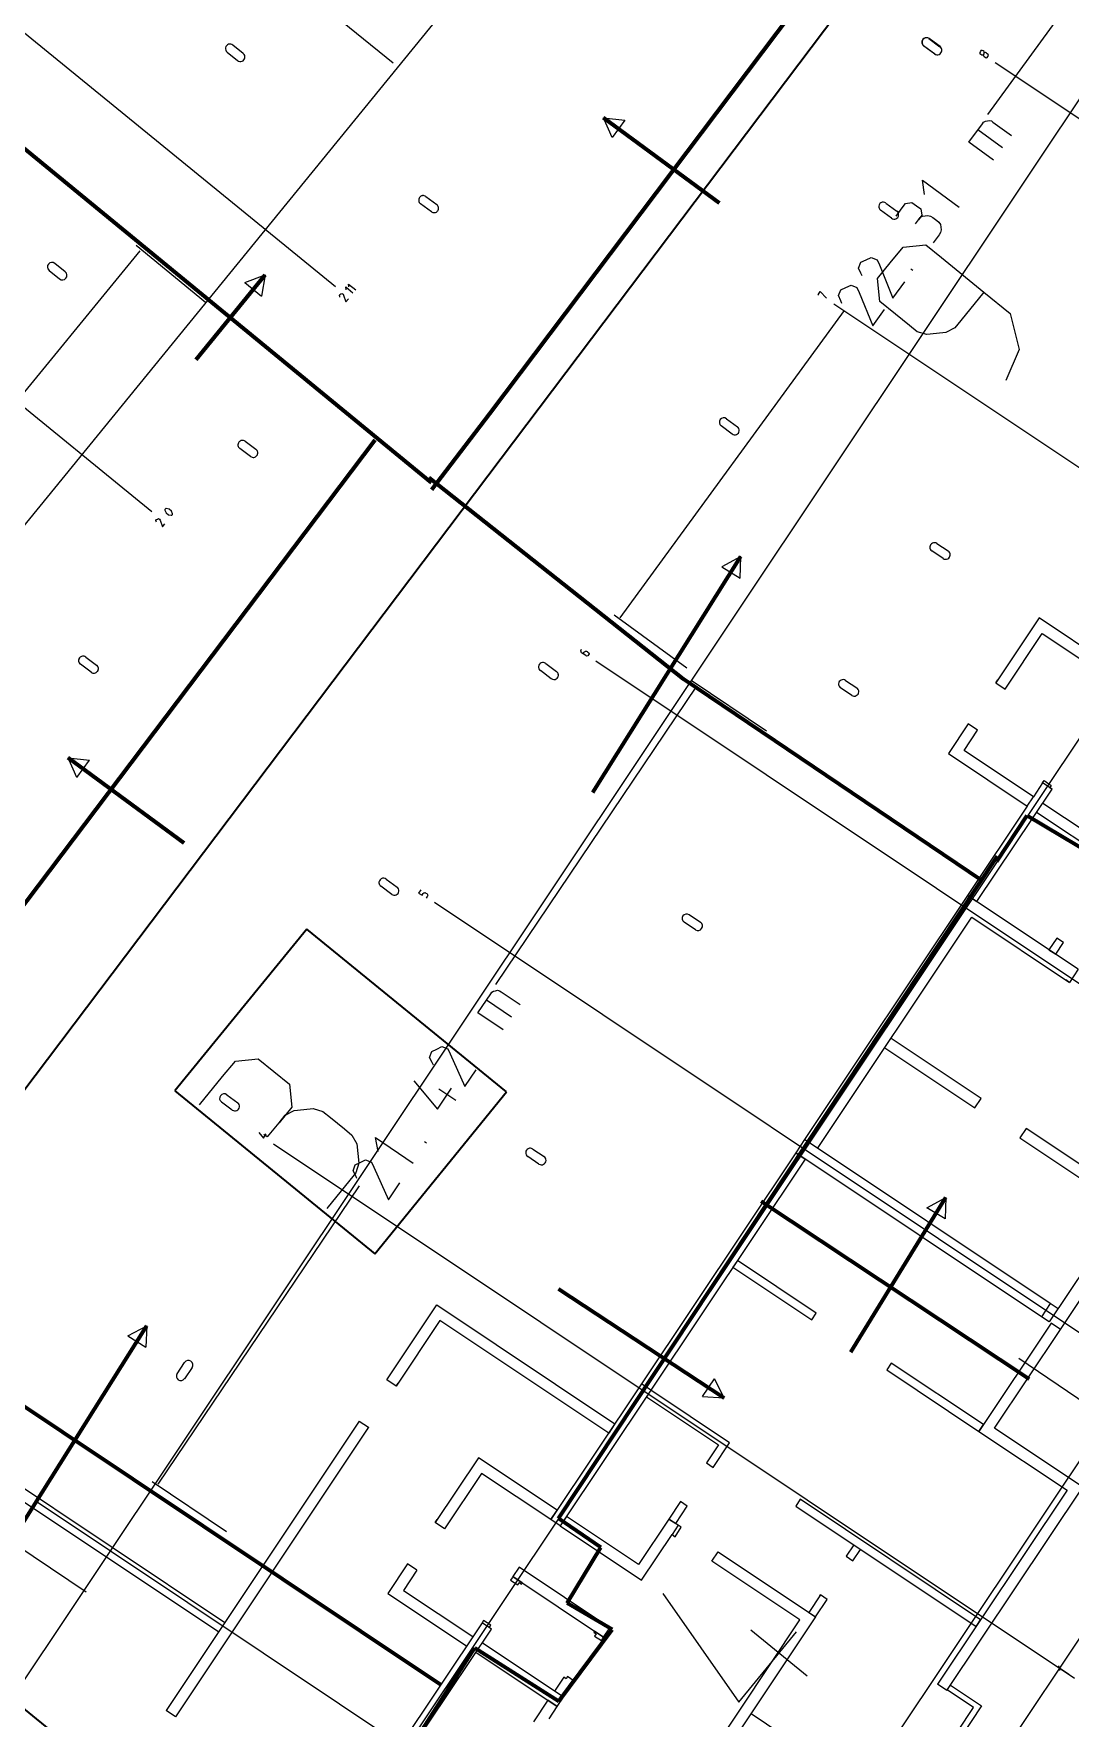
# Model space of a CAD drawing. Header units: metres. Extents: x 2680825 to 2680948, y 1252357 to 1252484.
# Drawn here: x 2680871.9 to 2680894.88, y 1252388.48 to 1252425.84 of the extents above; entities that cross this region are included whole.
import ezdxf

# ---------------------------------------------------------------- set-up
doc = ezdxf.new("R2010")
doc.units = ezdxf.units.M
doc.layers.add('0_BemassungAdo', color=5, linetype='Continuous', lineweight=0)
doc.layers.add('Bemaßung', color=7, linetype='Continuous', lineweight=13)
doc.layers.add('etappierung', color=7, linetype='Continuous')
doc.layers.add('geometrie', color=7, linetype='Continuous')
doc.layers.get('0_BemassungAdo').off()

# ---------------------------------------------------------------- blocks, each defined once
blk = doc.blocks.new('asdölkfasdiouhqreq')
at = {"layer": 'Bemaßung'}
for p, q in [((60.58, 53.41), (60.58, 49.773)), ((49.375, 47.418), (49.388, 47.44)), ((49.388, 47.44), (49.415, 47.447)), ((49.415, 47.447), (49.436, 47.434)), ((49.707, 47.44), (49.699, 47.436)), ((49.716, 47.44), (49.707, 47.44)), ((49.725, 47.44), (49.716, 47.44)), ((49.733, 47.436), (49.725, 47.44)), ((55.812, 47.418), (55.825, 47.44)), ((55.825, 47.44), (55.852, 47.447)), ((55.852, 47.447), (55.874, 47.435)), ((56.019, 47.403), (56.064, 47.448)), ((56.064, 47.448), (56.064, 47.246)), ((56.108, 47.396), (56.153, 47.441)), ((56.153, 47.441), (56.153, 47.239)), ((49.369, 47.407), (49.375, 47.418)), ((49.453, 47.373), (49.369, 47.239)), ((49.369, 47.239), (49.459, 47.239)), ((49.436, 47.434), (49.458, 47.422)), ((49.465, 47.395), (49.453, 47.373)), ((49.458, 47.422), (49.465, 47.395)), ((49.694, 47.429), (49.664, 47.373)), ((49.664, 47.373), (49.664, 47.306)), ((49.664, 47.306), (49.694, 47.25)), ((49.699, 47.436), (49.694, 47.429)), ((49.694, 47.25), (49.699, 47.243)), ((49.699, 47.243), (49.707, 47.239)), ((49.707, 47.239), (49.716, 47.239)), ((49.716, 47.239), (49.725, 47.239)), ((49.725, 47.239), (49.733, 47.243)), ((49.738, 47.429), (49.733, 47.436)), ((49.733, 47.243), (49.738, 47.25)), ((49.768, 47.373), (49.738, 47.429)), ((49.738, 47.25), (49.768, 47.306)), ((49.768, 47.306), (49.768, 47.373)), ((55.806, 47.407), (55.812, 47.418)), ((55.89, 47.373), (55.806, 47.239)), ((55.806, 47.239), (55.896, 47.239)), ((55.874, 47.435), (55.895, 47.422)), ((55.902, 47.395), (55.89, 47.373)), ((55.895, 47.422), (55.902, 47.395)), ((68.976, 39.843), (68.958, 39.821)), ((68.958, 39.821), (68.96, 39.797)), ((68.96, 39.797), (68.963, 39.772)), ((68.963, 39.772), (68.985, 39.754)), ((68.985, 39.754), (68.967, 39.732)), ((68.967, 39.732), (68.969, 39.708)), ((68.969, 39.708), (68.971, 39.686)), ((68.971, 39.686), (68.973, 39.661)), ((68.973, 39.661), (68.995, 39.643)), ((69.001, 39.846), (68.976, 39.843)), ((69.009, 39.757), (68.985, 39.754)), ((68.995, 39.643), (69.02, 39.645)), ((69.025, 39.848), (69.001, 39.846)), ((69.034, 39.759), (69.009, 39.757)), ((69.02, 39.645), (69.045, 39.648)), ((69.047, 39.83), (69.025, 39.848)), ((69.034, 39.759), (69.052, 39.781)), ((69.056, 39.741), (69.034, 39.759)), ((69.045, 39.648), (69.063, 39.669)), ((69.05, 39.805), (69.047, 39.83)), ((69.052, 39.781), (69.05, 39.805)), ((69.058, 39.716), (69.056, 39.741)), ((69.06, 39.694), (69.058, 39.716)), ((69.063, 39.669), (69.06, 39.694)), ((62.547, 39.227), (62.636, 39.235)), ((62.549, 39.205), (62.547, 39.227)), ((62.636, 39.235), (62.61, 39.031)), ((62.762, 38.751), (62.818, 38.862)), ((62.818, 38.862), (62.953, 38.906)), ((62.953, 38.906), (63.064, 38.85)), ((63.064, 38.85), (63.174, 38.794)), ((63.518, 38.792), (63.575, 38.903)), ((63.575, 38.903), (63.71, 38.947)), ((63.71, 38.947), (63.82, 38.891)), ((63.82, 38.891), (63.931, 38.835)), ((64.995, 38.984), (65.22, 38.996)), ((65.22, 38.996), (65.343, 39.003)), ((65.343, 39.003), (65.449, 38.908)), ((65.449, 38.908), (65.456, 38.784)), ((65.764, 38.801), (65.976, 39.037)), ((65.976, 39.037), (66.03, 38.029)), ((39.96, 38.5), (40.768, 38.5)), ((40.768, 38.5), (41.215, 38.5)), ((41.215, 38.5), (41.576, 38.139)), ((62.735, 38.694), (62.762, 38.751)), ((63.162, 38.548), (62.78, 37.853)), ((63.218, 38.659), (63.162, 38.548)), ((63.174, 38.794), (63.218, 38.659)), ((63.491, 38.735), (63.518, 38.792)), ((63.919, 38.589), (63.537, 37.894)), ((63.975, 38.7), (63.919, 38.589)), ((63.931, 38.835), (63.975, 38.7)), ((65.132, 38.542), (65.244, 38.548)), ((65.367, 38.555), (65.244, 38.548)), ((65.244, 38.548), (65.303, 38.551)), ((65.303, 38.551), (65.361, 38.531)), ((65.361, 38.531), (65.406, 38.491)), ((65.462, 38.661), (65.367, 38.555)), ((65.406, 38.491), (65.45, 38.451)), ((65.456, 38.784), (65.462, 38.661)), ((67.283, 38.77), (67.787, 38.798)), ((67.319, 38.098), (67.283, 38.77)), ((67.655, 38.116), (67.619, 38.789)), ((67.787, 38.798), (67.832, 38.8)), ((67.832, 38.8), (67.876, 38.785)), ((67.876, 38.785), (67.909, 38.755)), ((67.909, 38.755), (67.942, 38.725)), ((67.942, 38.725), (67.962, 38.683)), ((67.962, 38.683), (67.964, 38.639)), ((67.964, 38.639), (67.992, 38.134)), ((41.576, 38.139), (41.576, 37.692)), ((53.082, 38.271), (53.106, 38.31)), ((53.086, 38.23), (53.082, 38.271)), ((53.086, 38.23), (53.13, 38.234)), ((53.092, 38.163), (53.086, 38.23)), ((53.095, 38.138), (53.092, 38.163)), ((53.117, 38.12), (53.095, 38.138)), ((53.106, 38.31), (53.144, 38.325)), ((53.141, 38.123), (53.117, 38.12)), ((53.13, 38.234), (53.142, 38.235)), ((53.166, 38.125), (53.141, 38.123)), ((53.142, 38.235), (53.154, 38.232)), ((53.154, 38.232), (53.163, 38.224)), ((53.163, 38.224), (53.172, 38.217)), ((53.184, 38.147), (53.166, 38.125)), ((53.172, 38.217), (53.178, 38.206)), ((53.178, 38.206), (53.179, 38.194)), ((53.179, 38.194), (53.181, 38.172)), ((53.181, 38.172), (53.184, 38.147)), ((63.299, 38.07), (63.661, 38.432)), ((63.661, 38.432), (64.108, 38.432)), ((64.108, 38.432), (64.554, 38.432)), ((64.554, 38.432), (64.916, 38.07)), ((65.469, 38.106), (65.429, 38.062)), ((65.45, 38.451), (65.477, 38.395)), ((65.489, 38.165), (65.469, 38.106)), ((65.477, 38.395), (65.48, 38.336)), ((65.48, 38.336), (65.486, 38.224)), ((65.486, 38.224), (65.489, 38.165)), ((62.78, 37.853), (63.229, 37.877)), ((63.299, 37.624), (63.299, 38.07)), ((63.537, 37.894), (63.985, 37.918)), ((64.293, 37.935), (64.29, 37.991)), ((64.916, 38.07), (64.916, 37.624)), ((65.274, 37.988), (65.05, 37.976)), ((65.333, 37.991), (65.274, 37.988)), ((65.389, 38.018), (65.333, 37.991)), ((65.429, 38.062), (65.389, 38.018)), ((41.576, 37.692), (41.576, 37.246)), ((46.758, 37.713), (46.669, 37.704)), ((46.669, 37.704), (46.677, 37.615)), ((46.677, 37.615), (46.722, 37.62)), ((46.732, 37.508), (46.688, 37.504)), ((46.722, 37.62), (46.734, 37.621)), ((46.744, 37.509), (46.732, 37.508)), ((46.734, 37.621), (46.745, 37.617)), ((46.755, 37.515), (46.744, 37.509)), ((46.745, 37.617), (46.754, 37.61)), ((46.754, 37.61), (46.764, 37.602)), ((46.763, 37.524), (46.755, 37.515)), ((46.77, 37.533), (46.763, 37.524)), ((46.764, 37.602), (46.769, 37.591)), ((46.769, 37.591), (46.771, 37.579)), ((46.774, 37.545), (46.77, 37.533)), ((46.771, 37.579), (46.773, 37.557)), ((46.773, 37.557), (46.774, 37.545)), ((63.299, 37.219), (63.299, 37.624)), ((64.916, 37.624), (64.916, 36.411)), ((40.314, 37.095), (40.284, 36.935)), ((40.358, 36.987), (40.366, 36.898)), ((41.576, 37.246), (41.215, 36.884)), ((63.299, 37.005), (63.299, 37.219)), ((63.385, 36.8), (63.299, 37.005)), ((40.284, 36.935), (40.395, 36.946)), ((40.364, 36.884), (40.768, 36.884)), ((41.215, 36.884), (40.768, 36.884)), ((40.768, 36.884), (40.983, 36.884)), ((40.983, 36.884), (41.188, 36.799)), ((41.188, 36.799), (41.34, 36.648)), ((41.34, 36.648), (41.491, 36.496)), ((63.536, 36.648), (63.385, 36.8)), ((63.688, 36.497), (63.536, 36.648)), ((41.491, 36.496), (41.576, 36.29)), ((41.576, 36.29), (41.576, 36.076)), ((63.893, 36.411), (63.688, 36.497)), ((64.108, 36.411), (63.893, 36.411)), ((64.916, 36.411), (64.108, 36.411)), ((64.916, 36.411), (64.916, 35.663)), ((41.576, 36.076), (41.576, 35.672)), ((41.576, 35.672), (41.576, 35.458)), ((64.916, 35.663), (64.422, 35.005)), ((41.491, 35.252), (41.34, 35.101)), ((41.576, 35.458), (41.491, 35.252)), ((43.372, 35.157), (43.22, 34.355)), ((43.943, 35.097), (43.995, 35.209)), ((43.995, 35.209), (44.128, 35.258)), ((44.128, 35.258), (44.241, 35.206)), ((44.241, 35.206), (44.354, 35.154)), ((44.354, 35.154), (44.403, 35.021)), ((40.768, 34.864), (39.96, 34.864)), ((40.983, 34.864), (40.768, 34.864)), ((40.9, 34.764), (40.925, 34.822)), ((40.925, 34.822), (40.977, 34.935)), ((40.977, 34.935), (41.111, 34.984)), ((41.188, 34.949), (40.983, 34.864)), ((41.111, 34.984), (41.223, 34.932)), ((41.34, 35.101), (41.188, 34.949)), ((41.223, 34.932), (41.336, 34.88)), ((41.385, 34.746), (41.333, 34.634)), ((41.336, 34.88), (41.385, 34.746)), ((41.66, 34.776), (41.863, 35.02)), ((41.863, 35.02), (41.955, 34.014)), ((43.918, 35.038), (43.943, 35.097)), ((44.351, 34.908), (43.994, 34.2)), ((44.403, 35.021), (44.351, 34.908)), ((45.442, 35.008), (45.945, 35.053)), ((45.503, 34.337), (45.442, 35.008)), ((45.839, 34.367), (45.778, 35.038)), ((45.945, 35.053), (45.99, 35.057)), ((45.99, 35.057), (46.034, 35.044)), ((46.034, 35.044), (46.068, 35.015)), ((46.068, 35.015), (46.103, 34.986)), ((46.103, 34.986), (46.124, 34.945)), ((46.124, 34.945), (46.128, 34.901)), ((46.128, 34.901), (46.174, 34.398)), ((64.422, 35.005), (63.703, 34.795)), ((41.333, 34.634), (40.977, 33.925)), ((43.22, 34.355), (43.778, 34.405)), ((43.59, 34.614), (43.631, 34.167)), ((42.485, 34.063), (42.48, 34.118)), ((43.994, 34.2), (44.441, 34.24)), ((40.977, 33.925), (41.424, 33.966)), ((38.057, 23.692), (37.249, 20.864)), ((38.663, 21.672), (38.663, 20.056)), ((37.249, 20.864), (39.269, 20.864))]:
    blk.add_line(p, q, dxfattribs=at)
at = {"layer": 'Bemaßung', "color": 1, "lineweight": 18}
for p, q in [((53.832, 49.646), (53.837, 51.634)), ((53.801, 51.493), (46.126, 51.51)), ((76.431, 39.295), (68.016, 38.841)), ((54.227, 38.098), (62.643, 38.551)), ((54.291, 36.252), (54.184, 38.237)), ((54.324, 33.993), (54.144, 35.972)), ((54.121, 35.828), (46.172, 35.105)), ((32.864, 33.896), (40.813, 34.618)), ((32.996, 32.054), (32.816, 34.033)), ((47.084, 20.872), (48.041, 10.121))]:
    blk.add_line(p, q, dxfattribs=at)
at = {"layer": 'etappierung', "color": 5, "lineweight": 9}
for p, q in [((49.487, 68.984), (49.487, 47.633)), ((55.924, 68.984), (55.924, 47.633)), ((14.173, 49.633), (109.824, 49.633)), ((106.986, 41.071), (10.211, 31.792)), ((69.022, 39.439), (71.06, 18.187)), ((62.614, 38.825), (64.652, 17.572)), ((53.142, 37.917), (55.18, 16.664)), ((46.735, 37.302), (48.772, 16.05)), ((40.327, 36.688), (42.365, 15.435)), ((30.855, 35.78), (32.893, 14.527)), ((107.738, 33.236), (10.962, 23.957)), ((108.587, 24.38), (11.812, 15.101))]:
    blk.add_line(p, q, dxfattribs=at)
at = {"layer": 'etappierung', "color": 5, "lineweight": 120}
for p, q in [((53.9, 43.232), (53.938, 56.768)), ((31.844, 43.987), (53.849, 44.806)), ((90.405, 44.524), (55.896, 43.203)), ((54.054, 36.154), (53.951, 43.339)), ((55.896, 43.203), (53.781, 43.134)), ((32.772, 32.535), (32.099, 39.583)), ((54.774, 28.189), (54.054, 36.154)), ((33.372, 26.246), (32.772, 32.535)), ((37.881, 26.532), (55.414, 28.271)), ((55.312, 28.212), (56.53, 28.339)), ((56.53, 28.339), (56.86, 26.08)), ((46.173, 27.504), (46.874, 20.405)), ((37.972, 25.404), (37.881, 26.532)), ((25.757, 25.156), (34.487, 26.165)), ((34.487, 26.165), (34.751, 23.972)), ((36.549, 25.2), (37.972, 25.404)), ((36.725, 24.059), (36.549, 25.2)), ((34.751, 23.972), (36.725, 24.059))]:
    blk.add_line(p, q, dxfattribs=at)
at = {"layer": 'etappierung', "color": 5, "lineweight": 211}
for p, q in [((52.719, 49.006), (55.139, 49.006)), ((44.242, 42.433), (44.079, 45.622)), ((62.742, 42.201), (62.579, 45.391)), ((50.837, 36.124), (56.965, 36.882)), ((29.295, 35.555), (35.423, 36.314)), ((41.831, 29.756), (42.273, 25.383)), ((44.833, 23.843), (48.823, 24.382))]:
    blk.add_line(p, q, dxfattribs=at)
at = {"layer": 'etappierung'}
for p, q in [((54.726, 49.244), (55.139, 49.006)), ((54.726, 49.244), (54.726, 48.768)), ((55.139, 49.006), (54.726, 48.768)), ((43.862, 45.198), (44.079, 45.622)), ((44.079, 45.622), (44.338, 45.222)), ((43.862, 45.198), (44.338, 45.222)), ((62.362, 44.966), (62.579, 45.391)), ((62.579, 45.391), (62.838, 44.991)), ((62.838, 44.991), (62.362, 44.966)), ((56.526, 37.068), (56.585, 36.595)), ((56.965, 36.882), (56.526, 37.068)), ((56.585, 36.595), (56.965, 36.882)), ((34.984, 36.499), (35.423, 36.314)), ((34.984, 36.499), (35.042, 36.027)), ((35.423, 36.314), (35.042, 36.027)), ((41.994, 25.77), (42.468, 25.817)), ((42.273, 25.383), (42.468, 25.817)), ((41.994, 25.77), (42.273, 25.383)), ((48.382, 24.563), (48.823, 24.382)), ((48.445, 24.091), (48.382, 24.563)), ((48.823, 24.382), (48.445, 24.091))]:
    blk.add_line(p, q, dxfattribs=at)
at = {"layer": 'etappierung', "color": 5, "lineweight": 35}
for p, q in [((90.458, 43.695), (30.468, 41.445)), ((44.483, 39.121), (39.856, 39.121)), ((39.856, 39.121), (39.856, 33.406)), ((44.483, 33.406), (44.483, 39.121)), ((27.126, 29.832), (27.126, 35.547)), ((39.856, 33.406), (44.483, 33.406))]:
    blk.add_line(p, q, dxfattribs=at)
at = {"layer": 'etappierung', "color": 5, "lineweight": 0}
blk.add_line((29.72, 36.627), (30.007, 33.625), dxfattribs=at)
at = {"layer": 'etappierung', "color": 5, "lineweight": 5}
for p, q in [((48.734, 16.448), (42.327, 15.833)), ((42.327, 15.833), (32.855, 14.925)), ((42.327, 15.833), (42.277, 15.828)), ((42.295, 15.795), (42.358, 15.872)), ((42.35, 15.584), (42.324, 15.858)), ((42.376, 15.838), (42.327, 15.833))]:
    blk.add_line(p, q, dxfattribs=at)
at = {"layer": 'geometrie', "color": 7}
for p, q in [((52.191, 52.781), (52.191, 52.481)), ((52.391, 52.481), (52.391, 52.781)), ((58.438, 52.781), (58.438, 52.481)), ((58.638, 52.481), (58.638, 52.781)), ((58.555, 47.033), (58.54, 47.332)), ((58.74, 47.342), (58.754, 47.042)), ((45.875, 46.424), (45.861, 46.723)), ((46.06, 46.733), (46.075, 46.433)), ((51.816, 46.709), (51.801, 47.009)), ((52.001, 47.018), (52.015, 46.719)), ((68.318, 40.6), (68.303, 40.899)), ((68.306, 40.897), (68.32, 40.597)), ((68.503, 40.909), (68.517, 40.609)), ((68.52, 40.607), (68.506, 40.906)), ((30.493, 40.492), (31.422, 30.813)), ((30.261, 40.297), (31.173, 30.789)), ((64.89, 39.035), (64.876, 39.335)), ((65.075, 39.344), (65.09, 39.045)), ((58.949, 38.752), (58.935, 39.052)), ((59.135, 39.061), (59.149, 38.762)), ((52.21, 38.431), (52.198, 38.731)), ((52.396, 38.74), (52.41, 38.441)), ((40.329, 37.866), (40.315, 38.165)), ((40.515, 38.175), (40.529, 37.875)), ((46.27, 38.148), (46.256, 38.448)), ((46.455, 38.457), (46.469, 38.158)), ((35.025, 35.12), (35.323, 35.149)), ((35.343, 34.95), (35.044, 34.921)), ((59.767, 33.381), (59.739, 33.679)), ((59.938, 33.698), (59.968, 33.4)), ((56.136, 33.032), (56.107, 33.331)), ((56.306, 33.35), (56.334, 33.051)), ((49.917, 32.436), (49.889, 32.735)), ((50.088, 32.754), (50.118, 32.455)), ((43.699, 31.84), (43.67, 32.138)), ((43.869, 32.157), (43.899, 31.859)), ((37.859, 31.431), (39.849, 31.621)), ((37.883, 31.182), (37.859, 31.431)), ((39.849, 31.621), (40.302, 26.895)), ((36.764, 31.326), (29.083, 30.589)), ((36.788, 31.077), (29.107, 30.34)), ((36.788, 31.077), (36.709, 31.069)), ((36.764, 31.326), (36.788, 31.077)), ((39.624, 31.349), (37.883, 31.182)), ((37.883, 31.182), (37.962, 31.189)), ((40.053, 26.871), (39.624, 31.349)), ((57.275, 30.631), (56.489, 30.556)), ((57.275, 30.631), (57.195, 30.624)), ((57.299, 30.383), (57.275, 30.631)), ((60.091, 30.901), (58.369, 30.736)), ((58.369, 30.736), (58.449, 30.744)), ((58.369, 30.736), (58.393, 30.487)), ((60.291, 28.812), (60.091, 30.901)), ((29.107, 30.34), (29.083, 30.589)), ((56.489, 30.556), (56.689, 28.466)), ((56.761, 30.331), (57.299, 30.383)), ((56.938, 28.49), (56.761, 30.331)), ((58.393, 30.487), (59.866, 30.629)), ((59.866, 30.629), (60.042, 28.788)), ((37.803, 28.764), (36.082, 28.599)), ((38.004, 26.675), (37.803, 28.764)), ((34.988, 28.494), (34.202, 28.419)), ((34.202, 28.419), (34.402, 26.33)), ((34.988, 28.494), (34.908, 28.487)), ((35.011, 28.246), (34.988, 28.494)), ((36.082, 28.599), (36.162, 28.607)), ((36.106, 28.351), (36.082, 28.599)), ((37.578, 28.492), (36.106, 28.351)), ((37.755, 26.651), (37.578, 28.492)), ((56.689, 28.466), (54.321, 28.239)), ((56.689, 28.466), (56.938, 28.49)), ((57.306, 28.526), (56.938, 28.49)), ((57.306, 28.526), (57.366, 28.531)), ((57.33, 28.277), (57.306, 28.526)), ((57.366, 28.531), (57.384, 28.342)), ((35.011, 28.246), (34.474, 28.194)), ((34.474, 28.194), (34.651, 26.353)), ((54.321, 28.239), (47.839, 27.618)), ((54.602, 25.304), (54.321, 28.239)), ((54.321, 28.239), (54.345, 27.991)), ((54.345, 27.991), (57.33, 28.277)), ((56.92, 26.059), (56.713, 28.218)), ((56.962, 28.242), (57.169, 26.082)), ((57.384, 28.342), (57.324, 28.337)), ((57.324, 28.337), (57.33, 28.277)), ((47.872, 27.27), (54.006, 27.858)), ((54.006, 27.858), (54.254, 25.271)), ((47.491, 27.584), (41.357, 26.996)), ((47.514, 27.336), (41.381, 26.748)), ((47.839, 27.618), (47.491, 27.584)), ((48.115, 21.067), (47.491, 27.584)), ((47.491, 27.584), (47.514, 27.336)), ((48.464, 21.101), (47.839, 27.618)), ((50.544, 27.526), (50.773, 25.138)), ((51.021, 25.162), (50.793, 27.55)), ((41.357, 26.996), (37.755, 26.651)), ((40.302, 26.895), (40.053, 26.871)), ((41.381, 26.748), (41.357, 26.996)), ((44.823, 27.078), (44.644, 27.06)), ((44.644, 27.06), (44.844, 24.971)), ((45.023, 24.988), (44.823, 27.078)), ((36.491, 26.53), (36.243, 26.506)), ((36.722, 24.122), (36.491, 26.53)), ((37.755, 26.651), (38.004, 26.675)), ((37.779, 26.402), (37.755, 26.651)), ((41.381, 26.748), (37.779, 26.402)), ((41.381, 26.748), (41.201, 26.73)), ((41.201, 26.73), (41.385, 24.82)), ((41.581, 24.658), (41.381, 26.748)), ((35.019, 26.389), (31.686, 26.069)), ((35.078, 26.394), (35.019, 26.389)), ((35.043, 26.14), (35.019, 26.389)), ((35.037, 26.2), (35.097, 26.205)), ((35.043, 26.14), (35.037, 26.2)), ((35.097, 26.205), (35.078, 26.394)), ((36.213, 26.503), (36.153, 26.497)), ((36.153, 26.497), (36.171, 26.308)), ((36.171, 26.308), (36.231, 26.314)), ((36.243, 26.506), (36.213, 26.503)), ((36.231, 26.314), (36.237, 26.254)), ((36.237, 26.254), (36.266, 26.257)), ((36.243, 26.506), (36.473, 24.098)), ((36.266, 26.257), (36.243, 26.506)), ((38.028, 26.426), (37.779, 26.402)), ((37.779, 26.402), (37.986, 24.243)), ((38.211, 24.516), (38.028, 26.426)), ((31.709, 25.82), (35.043, 26.14)), ((34.426, 26.081), (34.633, 23.922)), ((34.881, 23.946), (34.674, 26.105)), ((54.836, 26.11), (54.528, 26.08)), ((54.528, 26.08), (54.545, 25.901)), ((54.545, 25.901), (54.854, 25.931)), ((54.834, 25.929), (54.854, 25.931)), ((54.854, 25.931), (54.836, 26.11)), ((50.773, 25.138), (51.021, 25.162)), ((54.254, 25.271), (54.245, 25.365)), ((54.602, 25.304), (54.254, 25.271)), ((39.882, 24.676), (39.42, 24.632)), ((39.899, 24.497), (39.882, 24.676)), ((41.385, 24.82), (40.907, 24.774)), ((40.907, 24.774), (40.924, 24.595)), ((40.924, 24.595), (41.581, 24.658)), ((44.844, 24.971), (45.023, 24.988)), ((36.45, 24.337), (36.421, 24.334)), ((36.421, 24.334), (36.426, 24.274)), ((36.473, 24.098), (36.45, 24.337)), ((37.986, 24.243), (39.195, 24.359)), ((39.42, 24.632), (38.211, 24.516)), ((39.443, 24.383), (39.195, 24.359)), ((39.195, 24.359), (39.202, 24.279)), ((39.202, 24.279), (39.451, 24.303)), ((39.42, 24.632), (39.437, 24.453)), ((39.443, 24.383), (39.42, 24.632)), ((39.437, 24.453), (39.899, 24.497)), ((39.451, 24.303), (39.443, 24.383)), ((39.879, 24.495), (39.899, 24.497)), ((40.944, 24.597), (40.924, 24.595)), ((34.609, 24.17), (34.037, 24.116)), ((34.309, 23.891), (34.633, 23.922)), ((34.633, 23.922), (34.609, 24.17)), ((34.633, 23.922), (34.881, 23.946)), ((35.227, 24.22), (34.859, 24.184)), ((34.881, 23.946), (35.25, 23.981)), ((35.232, 24.16), (35.227, 24.22)), ((35.292, 24.166), (35.232, 24.16)), ((35.25, 23.981), (35.309, 23.987)), ((35.309, 23.987), (35.292, 24.166)), ((36.426, 24.274), (36.367, 24.269)), ((36.367, 24.269), (36.384, 24.09)), ((36.384, 24.09), (36.444, 24.095)), ((36.444, 24.095), (36.473, 24.098)), ((36.473, 24.098), (36.722, 24.122)), ((51.136, 23.968), (50.887, 23.944)), ((50.887, 23.944), (51.155, 21.148)), ((51.404, 21.172), (51.136, 23.968)), ((39.296, 23.304), (39.544, 23.328)), ((39.52, 20.966), (39.296, 23.304)), ((39.544, 23.328), (39.552, 23.249)), ((39.544, 23.328), (39.793, 20.741)), ((45.214, 22.998), (45.035, 22.981)), ((45.035, 22.981), (45.27, 20.534)), ((45.449, 20.551), (45.214, 22.998)), ((41.598, 22.652), (41.418, 22.634)), ((41.418, 22.634), (41.877, 17.849)), ((42.056, 17.866), (41.598, 22.652)), ((34.635, 20.498), (39.52, 20.966)), ((40.238, 20.965), (39.775, 20.92)), ((39.775, 20.92), (39.793, 20.741)), ((40.218, 20.963), (40.238, 20.965)), ((40.255, 20.786), (40.238, 20.965)), ((41.566, 21.092), (41.263, 21.063)), ((41.283, 21.065), (41.263, 21.063)), ((41.263, 21.063), (41.28, 20.884)), ((48.464, 21.101), (48.115, 21.067)), ((48.136, 20.859), (48.115, 21.067)), ((51.404, 21.172), (48.136, 20.859)), ((48.484, 20.892), (48.464, 21.101)), ((39.793, 20.741), (34.41, 20.225)), ((39.793, 20.741), (40.255, 20.786)), ((41.28, 20.884), (41.583, 20.913)), ((48.14, 20.809), (45.27, 20.534)), ((45.27, 20.534), (45.449, 20.551)), ((45.542, 20.309), (48.164, 20.56)), ((48.164, 20.56), (48.14, 20.809)), ((48.164, 20.56), (51.134, 20.845)), ((37.226, 20.495), (37.495, 17.689)), ((45.27, 20.534), (45.494, 18.195)), ((45.767, 17.97), (45.542, 20.309)), ((45.494, 18.195), (40.345, 17.702)), ((40.369, 17.453), (45.767, 17.97)), ((40.369, 17.453), (40.345, 17.702)), ((41.877, 17.849), (42.056, 17.866)), ((40.384, 17.454), (40.513, 17.467)), ((40.451, 16.758), (40.384, 17.454)), ((40.513, 17.467), (40.592, 16.641)), ((40.592, 16.641), (38.941, 16.483)), ((39.058, 16.624), (40.451, 16.758))]:
    blk.add_line(p, q, dxfattribs=at)
for centre, radius, start, end in [((52.291, 52.781), 0.1, 0.019, 179.981), ((58.538, 52.781), 0.1, 359.9958, 180.0042), ((52.291, 52.481), 0.1, 180.0186, 359.9814), ((58.538, 52.481), 0.1, 179.9954, 0.0046), ((51.9, 47.014), 0.0994, 137.6211, 160.2332), ((51.901, 47.013), 0.1, 115.349, 137.797), ((51.901, 47.013), 0.1, 92.7597, 115.2614), ((51.901, 47.013), 0.1, 70.2972, 92.6936), ((51.901, 47.014), 0.0994, 47.6211, 70.2332), ((51.901, 47.013), 0.1, 25.349, 47.797), ((58.639, 47.337), 0.0989, 160.1183, 182.8725), ((58.64, 47.338), 0.0992, 137.7014, 160.3348), ((58.64, 47.337), 0.1, 115.3025, 137.7174), ((58.64, 47.337), 0.0997, 92.7217, 115.2995), ((58.64, 47.337), 0.1, 70.2612, 92.6983), ((58.64, 47.337), 0.0997, 47.6935, 70.27), ((58.641, 47.338), 0.0988, 25.1247, 47.8509), ((58.641, 47.337), 0.0987, 2.6071, 25.414), ((45.962, 46.728), 0.102, 160.4296, 182.5613), ((45.961, 46.728), 0.101, 137.756, 160.0984), ((45.96, 46.728), 0.0996, 115.2089, 137.811), ((45.96, 46.729), 0.0993, 92.7271, 115.3454), ((45.96, 46.726), 0.102, 70.4296, 92.5613), ((45.96, 46.728), 0.1, 47.7746, 70.189), ((45.961, 46.728), 0.0999, 25.2515, 47.7241), ((45.96, 46.728), 0.1, 2.7597, 25.2614), ((51.903, 47.013), 0.102, 160.4296, 182.5613), ((51.914, 46.714), 0.0983, 182.6125, 205.46), ((51.901, 47.013), 0.1, 2.7597, 25.2614), ((51.917, 46.714), 0.0987, 340.1053, 2.8542), ((58.654, 47.038), 0.0997, 182.7654, 205.3071), ((58.655, 47.038), 0.1, 205.3025, 227.7174), ((58.654, 47.037), 0.0992, 227.7013, 250.3347), ((58.654, 47.037), 0.0991, 250.1416, 272.8492), ((58.655, 47.036), 0.0987, 272.6071, 295.414), ((58.655, 47.037), 0.0988, 295.1247, 317.8509), ((58.655, 47.038), 0.0997, 317.6936, 340.27), ((58.653, 47.038), 0.101, 340.4171, 2.5424), ((45.975, 46.429), 0.0997, 182.7654, 205.3071), ((45.975, 46.428), 0.0994, 205.1115, 227.738), ((45.975, 46.429), 0.1, 227.8546, 250.2905), ((45.975, 46.428), 0.0989, 250.1183, 272.8725), ((45.975, 46.428), 0.0996, 272.6573, 295.2092), ((45.975, 46.428), 0.0996, 295.2089, 317.811), ((45.974, 46.429), 0.101, 317.8283, 340.1353), ((45.975, 46.428), 0.1, 340.363, 2.8064), ((51.914, 46.713), 0.0983, 204.9849, 227.8646), ((51.915, 46.714), 0.0996, 227.7737, 250.3714), ((51.915, 46.713), 0.0987, 250.1053, 272.8542), ((51.916, 46.713), 0.0987, 272.6071, 295.414), ((51.916, 46.713), 0.0991, 295.0784, 317.7712), ((51.916, 46.714), 0.0996, 317.7738, 340.3714), ((68.404, 40.904), 0.1, 137.8688, 182.6599), ((68.406, 40.901), 0.1, 2.8301, 182.6697), ((68.402, 40.903), 0.102, 2.9156, 137.6224), ((68.418, 40.604), 0.0999, 182.6745, 2.7774), ((68.42, 40.602), 0.1, 182.7597, 200.6385), ((68.421, 40.601), 0.0994, 339.5144, 3.0254), ((64.975, 39.34), 0.0999, 137.6739, 182.7111), ((64.974, 39.339), 0.102, 2.9156, 137.8559), ((59.035, 39.057), 0.1, 2.76, 182.5645), ((64.99, 39.04), 0.0999, 182.6816, 2.7704), ((46.356, 38.453), 0.1, 137.7367, 182.6943), ((46.354, 38.452), 0.102, 2.9156, 137.7757), ((52.297, 38.736), 0.0989, 2.6044, 182.7172), ((59.049, 38.757), 0.0999, 182.5968, 2.8552), ((40.415, 38.17), 0.1, 2.7786, 182.6026), ((46.37, 38.153), 0.0999, 182.6696, 2.7824), ((52.312, 38.437), 0.102, 182.9156, 317.7757), ((52.31, 38.436), 0.1, 317.7367, 2.6943), ((40.429, 37.87), 0.0999, 182.6157, 2.8363), ((35.035, 35.021), 0.1, 95.503, 275.4507), ((35.333, 35.049), 0.1, 275.503, 95.4507), ((59.838, 33.689), 0.0999, 5.4419, 185.5119), ((56.207, 33.34), 0.1, 5.4727, 185.4811), ((59.868, 33.39), 0.101, 185.5192, 5.5891), ((56.235, 33.042), 0.0994, 185.4727, 5.4811), ((49.988, 32.744), 0.1, 5.4959, 185.4579), ((43.77, 32.148), 0.0999, 5.4419, 185.5119), ((50.017, 32.446), 0.101, 185.5192, 5.4811), ((43.799, 31.85), 0.101, 185.5192, 5.5891)]:
    blk.add_arc(centre, radius, start, end, dxfattribs=at)
blk = doc.blocks.new('A$Cbb9cbaab')
blk.add_blockref('asdölkfasdiouhqreq', (-9.862, -4.002))

msp = doc.modelspace()

# ---------------------------------------------------------------- block references
at = {"layer": '0_BemassungAdo', "rotation": 50.80316544729117}
msp.add_blockref('A$Cbb9cbaab', (2680883.288, 1252356.959), dxfattribs=at)

doc.saveas('drawing.dxf')
